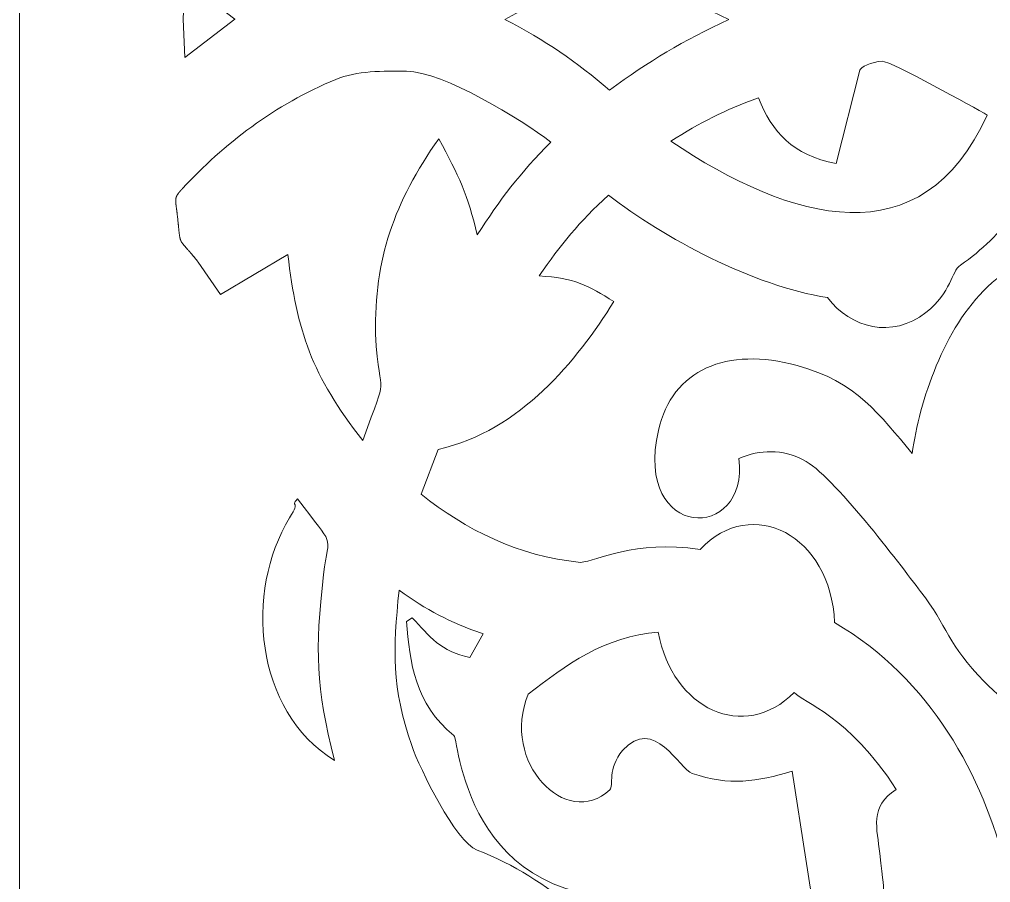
# Model space of a CAD drawing. Header units: millimetres. Extents: x -14.9 to 15.1, y 6.5 to 76.5.
# Drawn here: x -14.9 to -8.8, y 36.04 to 41.46 of the extents above; entities that cross this region are included whole.
import ezdxf

# ---------------------------------------------------------------- set-up
doc = ezdxf.new("R2010")
doc.units = ezdxf.units.MM
doc.header["$MEASUREMENT"] = 0
doc.layers.add('Layer 1', color=7, linetype='Continuous')

msp = doc.modelspace()

# ---------------------------------------------------------------- linework, layer by layer
at = {"layer": 'Layer 1', "color": 250, "lineweight": 9}
for points, knots in [([(-14.9024, 6.4618), (-14.9024, 6.4618), (15.0977, 6.4618), (15.0977, 6.4618), (15.0977, 6.4618), (15.0977, 6.4618), (15.0977, 76.4618), (15.0977, 76.4618), (15.0977, 76.4618), (15.0977, 76.4618), (-14.9024, 76.4618), (-14.9024, 76.4618), (-14.9024, 76.4618), (-14.9024, 76.4618), (-14.9024, 6.4618), (-14.9024, 6.4618)], [0, 0, 0, 0, 0.2, 0.2, 0.2, 0.2, 0.4, 0.4, 0.4, 0.4, 0.6, 0.6, 0.6, 0.6, 1, 1, 1, 1]), ([(-10.446, 41.4621), (-10.7358, 41.3272), (-10.9475, 41.1988), (-11.1971, 41.0182), (-11.1971, 41.0182), (-11.4019, 41.1943), (-11.601, 41.3334), (-11.8537, 41.4621), (-11.8537, 41.4621), (-11.601, 41.5907), (-11.4019, 41.7298), (-11.1971, 41.9059), (-11.1971, 41.9059), (-10.9469, 41.7248), (-10.7363, 41.5971), (-10.446, 41.4621), (-10.446, 41.4621), (-10.446, 41.4621), (-10.446, 41.4621), (-10.446, 41.4621)], [0, 0, 0, 0, 0.166667, 0.166667, 0.166667, 0.166667, 0.333333, 0.333333, 0.333333, 0.333333, 0.5, 0.5, 0.5, 0.5, 0.666667, 0.666667, 0.666667, 0.666667, 1, 1, 1, 1]), ([(-13.8742, 41.4632), (-13.8742, 41.4632), (-13.8627, 41.2231), (-13.8627, 41.2231), (-13.8627, 41.2231), (-13.8627, 41.2231), (-13.5486, 41.463), (-13.5486, 41.463), (-13.5486, 41.463), (-13.5486, 41.463), (-13.5483, 41.463), (-13.5483, 41.463), (-13.5483, 41.463), (-13.5483, 41.463), (-13.5486, 41.4632), (-13.5486, 41.4632), (-13.5486, 41.4632), (-13.5486, 41.4632), (-13.5483, 41.4632), (-13.5483, 41.4632), (-13.5483, 41.4632), (-13.5483, 41.4632), (-13.5486, 41.4632), (-13.5486, 41.4632), (-13.5486, 41.4632), (-13.5486, 41.4632), (-13.8627, 41.7032), (-13.8627, 41.7032), (-13.8627, 41.7032), (-13.8627, 41.7032), (-13.8742, 41.4632), (-13.8742, 41.4632)], [0, 0, 0, 0, 0.111111, 0.111111, 0.111111, 0.111111, 0.222222, 0.222222, 0.222222, 0.222222, 0.333333, 0.333333, 0.333333, 0.333333, 0.444444, 0.444444, 0.444444, 0.444444, 0.555556, 0.555556, 0.555556, 0.555556, 0.666667, 0.666667, 0.666667, 0.666667, 0.777778, 0.777778, 0.777778, 0.777778, 1, 1, 1, 1]), ([(-8.7052, 36.1256), (-8.4338, 36.4018), (-8.155, 36.6264), (-7.8107, 36.8406), (-7.8107, 36.8406), (-8.2634, 36.889), (-8.54, 37.0014), (-8.8432, 37.3047), (-8.8432, 37.3047), (-9.071, 37.5322), (-9.0736, 37.6528), (-9.242, 37.8694), (-9.242, 37.8694), (-9.3771, 38.0434), (-9.7902, 38.601), (-9.9795, 38.6965), (-9.9795, 38.6965), (-10.1118, 38.7627), (-10.2472, 38.7629), (-10.3832, 38.7047), (-10.3832, 38.7047), (-10.3183, 38.1758), (-11.0464, 38.1843), (-10.8889, 38.8812), (-10.8889, 38.8812), (-10.8026, 39.2628), (-10.4606, 39.4085), (-10.0171, 39.2883), (-10.0171, 39.2883), (-9.6462, 39.1874), (-9.4976, 38.9769), (-9.2956, 38.7363), (-9.2956, 38.7363), (-9.2477, 39.0689), (-9.096, 39.523), (-8.8223, 39.7816), (-8.8223, 39.7816), (-8.5021, 40.0842), (-8.0959, 40.0972), (-7.6472, 39.9956), (-7.6472, 39.9956), (-7.6472, 39.9956), (-7.2525, 39.8657), (-7.2525, 39.8657), (-7.2525, 39.8657), (-7.0976, 39.9718), (-6.9564, 40.0378), (-6.7619, 40.0833), (-6.7619, 40.0833), (-6.7209, 40.2864), (-6.6761, 40.4321), (-6.5846, 40.6232), (-6.5846, 40.6232), (-6.5846, 40.6232), (-7.1693, 41.1078), (-7.1693, 41.1078), (-7.1693, 41.1078), (-7.1693, 41.1078), (-7.1736, 40.4828), (-7.1736, 40.4828), (-7.1736, 40.4828), (-7.4346, 40.5386), (-7.5835, 40.6091), (-7.7126, 40.8401), (-7.7126, 40.8401), (-7.9307, 40.8924), (-8.0767, 41.056), (-8.1553, 41.2228), (-8.1553, 41.2228), (-8.1553, 41.2228), (-8.2009, 41.2247), (-8.2009, 41.2247), (-8.2009, 41.2247), (-8.2904, 40.8929), (-8.2637, 41.0666), (-8.1745, 40.726), (-8.1745, 40.726), (-8.1177, 40.5087), (-8.1091, 40.3392), (-8.0959, 40.1177), (-8.0959, 40.1177), (-8.3303, 40.1222), (-8.5024, 40.1007), (-8.651, 40.2475), (-8.651, 40.2475), (-8.748, 40.1226), (-8.8535, 40.0137), (-8.9927, 39.9183), (-8.9927, 39.9183), (-9.0512, 39.8785), (-9.046, 39.7488), (-9.2098, 39.6208), (-9.2098, 39.6208), (-9.4221, 39.4552), (-9.6803, 39.5221), (-9.8275, 39.7146), (-9.8275, 39.7146), (-10.2988, 39.7894), (-10.8519, 40.0887), (-11.2034, 40.3583), (-11.2034, 40.3583), (-11.3867, 40.1884), (-11.5032, 40.0486), (-11.6374, 39.8506), (-11.6374, 39.8506), (-11.4191, 39.8389), (-11.3282, 39.7908), (-11.1692, 39.6897), (-11.1692, 39.6897), (-11.4002, 39.3206), (-11.7536, 38.8784), (-12.2717, 38.7615), (-12.2717, 38.7615), (-12.2717, 38.7615), (-12.3793, 38.4806), (-12.3793, 38.4806), (-12.3793, 38.4806), (-12.0981, 38.2567), (-11.7734, 38.0924), (-11.3792, 38.0516), (-11.3792, 38.0516), (-11.2722, 38.0594), (-11.0456, 38.1959), (-10.6273, 38.1339), (-10.6273, 38.1339), (-10.3008, 38.4773), (-9.8071, 38.2237), (-9.7822, 37.674), (-9.7822, 37.674), (-9.1748, 37.3177), (-8.8507, 36.7103), (-8.7052, 36.1256)], [0, 0, 0, 0, 0.029412, 0.029412, 0.029412, 0.029412, 0.058824, 0.058824, 0.058824, 0.058824, 0.088235, 0.088235, 0.088235, 0.088235, 0.117647, 0.117647, 0.117647, 0.117647, 0.147059, 0.147059, 0.147059, 0.147059, 0.176471, 0.176471, 0.176471, 0.176471, 0.205882, 0.205882, 0.205882, 0.205882, 0.235294, 0.235294, 0.235294, 0.235294, 0.264706, 0.264706, 0.264706, 0.264706, 0.294118, 0.294118, 0.294118, 0.294118, 0.323529, 0.323529, 0.323529, 0.323529, 0.352941, 0.352941, 0.352941, 0.352941, 0.382353, 0.382353, 0.382353, 0.382353, 0.411765, 0.411765, 0.411765, 0.411765, 0.441176, 0.441176, 0.441176, 0.441176, 0.470588, 0.470588, 0.470588, 0.470588, 0.5, 0.5, 0.5, 0.5, 0.529412, 0.529412, 0.529412, 0.529412, 0.558824, 0.558824, 0.558824, 0.558824, 0.588235, 0.588235, 0.588235, 0.588235, 0.617647, 0.617647, 0.617647, 0.617647, 0.647059, 0.647059, 0.647059, 0.647059, 0.676471, 0.676471, 0.676471, 0.676471, 0.705882, 0.705882, 0.705882, 0.705882, 0.735294, 0.735294, 0.735294, 0.735294, 0.764706, 0.764706, 0.764706, 0.764706, 0.794118, 0.794118, 0.794118, 0.794118, 0.823529, 0.823529, 0.823529, 0.823529, 0.852941, 0.852941, 0.852941, 0.852941, 0.882353, 0.882353, 0.882353, 0.882353, 0.911765, 0.911765, 0.911765, 0.911765, 0.941176, 0.941176, 0.941176, 0.941176, 1, 1, 1, 1]), ([(-10.8118, 40.6972), (-10.0515, 40.187), (-9.2334, 39.9574), (-8.8234, 40.8613), (-8.8234, 40.8613), (-8.9069, 40.9089), (-9.4259, 41.1986), (-9.4844, 41.1988), (-9.4844, 41.1988), (-9.5475, 41.199), (-9.6227, 41.158), (-9.6247, 41.1432), (-9.6247, 41.1432), (-9.6247, 41.1432), (-9.7736, 40.557), (-9.7736, 40.557), (-9.7736, 40.557), (-10.0458, 40.6089), (-10.1749, 40.7533), (-10.2607, 40.9692), (-10.2607, 40.9692), (-10.4778, 40.8905), (-10.6224, 40.8167), (-10.8118, 40.6972)], [0, 0, 0, 0, 0.142857, 0.142857, 0.142857, 0.142857, 0.285714, 0.285714, 0.285714, 0.285714, 0.428571, 0.428571, 0.428571, 0.428571, 0.571429, 0.571429, 0.571429, 0.571429, 0.714286, 0.714286, 0.714286, 0.714286, 1, 1, 1, 1]), ([(-13.8868, 40.0687), (-13.8851, 40.0651), (-13.8828, 40.0616), (-13.8805, 40.058), (-13.8805, 40.058), (-13.8805, 40.058), (-13.8799, 40.0573), (-13.8799, 40.0573), (-13.8799, 40.0573), (-13.8799, 40.0573), (-13.8791, 40.0562), (-13.8791, 40.0562), (-13.8791, 40.0562), (-13.8791, 40.0562), (-13.8785, 40.0552), (-13.8785, 40.0552), (-13.8785, 40.0552), (-13.8785, 40.0552), (-13.8776, 40.054), (-13.8776, 40.054), (-13.8776, 40.054), (-13.8776, 40.054), (-13.8759, 40.0519), (-13.8759, 40.0519), (-13.8759, 40.0519), (-13.8759, 40.0519), (-13.8751, 40.0507), (-13.8751, 40.0507), (-13.8751, 40.0507), (-13.8751, 40.0507), (-13.8742, 40.0496), (-13.8742, 40.0496), (-13.8742, 40.0496), (-13.8742, 40.0496), (-13.8705, 40.0451), (-13.8705, 40.0451), (-13.8705, 40.0451), (-13.8705, 40.0451), (-13.8693, 40.0439), (-13.8693, 40.0439), (-13.8693, 40.0439), (-13.8693, 40.0439), (-13.8685, 40.0427), (-13.8685, 40.0427), (-13.8685, 40.0427), (-13.8685, 40.0427), (-13.8673, 40.0413), (-13.8673, 40.0413), (-13.8673, 40.0413), (-13.8673, 40.0413), (-13.8662, 40.0404), (-13.8662, 40.0404), (-13.8662, 40.0404), (-13.8662, 40.0404), (-13.865, 40.039), (-13.865, 40.039), (-13.865, 40.039), (-13.865, 40.039), (-13.8639, 40.0378), (-13.8639, 40.0378), (-13.8639, 40.0378), (-13.8639, 40.0378), (-13.8627, 40.0361), (-13.8627, 40.0361), (-13.8627, 40.0361), (-13.8627, 40.0361), (-13.8616, 40.0349), (-13.8616, 40.0349), (-13.8616, 40.0349), (-13.8616, 40.0349), (-13.8601, 40.0335), (-13.8601, 40.0335), (-13.8601, 40.0335), (-13.8601, 40.0335), (-13.859, 40.0324), (-13.859, 40.0324), (-13.859, 40.0324), (-13.859, 40.0324), (-13.8576, 40.0305), (-13.8576, 40.0305), (-13.8576, 40.0305), (-13.8576, 40.0305), (-13.8564, 40.0293), (-13.8564, 40.0293), (-13.8564, 40.0293), (-13.8564, 40.0293), (-13.8521, 40.0243), (-13.8521, 40.0243), (-13.8521, 40.0243), (-13.8521, 40.0243), (-13.851, 40.0232), (-13.851, 40.0232), (-13.851, 40.0232), (-13.851, 40.0232), (-13.849, 40.021), (-13.849, 40.021), (-13.849, 40.021), (-13.849, 40.021), (-13.8481, 40.0199), (-13.8481, 40.0199), (-13.8481, 40.0199), (-13.8481, 40.0199), (-13.8458, 40.0175), (-13.8458, 40.0175), (-13.8458, 40.0175), (-13.8458, 40.0175), (-13.8449, 40.0163), (-13.8449, 40.0163), (-13.8449, 40.0163), (-13.8449, 40.0163), (-13.8426, 40.0137), (-13.8426, 40.0137), (-13.8426, 40.0137), (-13.8426, 40.0137), (-13.8418, 40.0128), (-13.8418, 40.0128), (-13.8418, 40.0128), (-13.8418, 40.0128), (-13.8392, 40.01), (-13.8392, 40.01), (-13.8392, 40.01), (-13.8392, 40.01), (-13.8383, 40.009), (-13.8383, 40.009), (-13.8383, 40.009), (-13.8383, 40.009), (-13.8358, 40.006), (-13.8358, 40.006), (-13.8358, 40.006), (-13.8358, 40.006), (-13.8349, 40.0048), (-13.8349, 40.0048), (-13.8349, 40.0048), (-13.8349, 40.0048), (-13.832, 40.0017), (-13.832, 40.0017), (-13.832, 40.0017), (-13.832, 40.0017), (-13.8312, 40.0005), (-13.8312, 40.0005), (-13.8312, 40.0005), (-13.8312, 40.0005), (-13.828, 39.9972), (-13.828, 39.9972), (-13.828, 39.9972), (-13.828, 39.9972), (-13.8272, 39.9963), (-13.8272, 39.9963), (-13.8272, 39.9963), (-13.8272, 39.9963), (-13.824, 39.9925), (-13.824, 39.9925), (-13.824, 39.9925), (-13.824, 39.9925), (-13.8234, 39.9916), (-13.8234, 39.9916), (-13.8234, 39.9916), (-13.8234, 39.9916), (-13.82, 39.9873), (-13.82, 39.9873), (-13.82, 39.9873), (-13.82, 39.9873), (-13.8191, 39.9866), (-13.8191, 39.9866), (-13.8191, 39.9866), (-13.8191, 39.9866), (-13.8154, 39.9822), (-13.8154, 39.9822), (-13.8154, 39.9822), (-13.8154, 39.9822), (-13.8148, 39.9814), (-13.8148, 39.9814), (-13.8148, 39.9814), (-13.8148, 39.9814), (-13.8111, 39.9767), (-13.8111, 39.9767), (-13.8111, 39.9767), (-13.8111, 39.9767), (-13.8105, 39.976), (-13.8105, 39.976), (-13.8105, 39.976), (-13.8105, 39.976), (-13.8062, 39.9711), (-13.8062, 39.9711), (-13.8062, 39.9711), (-13.8062, 39.9711), (-13.8056, 39.9704), (-13.8056, 39.9704), (-13.8056, 39.9704), (-13.8056, 39.9704), (-13.8013, 39.9649), (-13.8013, 39.9649), (-13.8013, 39.9649), (-13.8013, 39.9649), (-13.8011, 39.9645), (-13.8011, 39.9645), (-13.8011, 39.9645), (-13.8011, 39.9645), (-13.7962, 39.9586), (-13.7962, 39.9586), (-13.7962, 39.9586), (-13.7962, 39.9586), (-13.7959, 39.9581), (-13.7959, 39.9581), (-13.7959, 39.9581), (-13.7959, 39.9581), (-13.791, 39.952), (-13.791, 39.952), (-13.791, 39.952), (-13.791, 39.952), (-13.7907, 39.9517), (-13.7907, 39.9517), (-13.7907, 39.9517), (-13.7907, 39.9517), (-13.7856, 39.9449), (-13.7856, 39.9449), (-13.7856, 39.9449), (-13.7856, 39.9449), (-13.7856, 39.9449), (-13.7856, 39.9449), (-13.7856, 39.9449), (-13.7856, 39.9449), (-13.7798, 39.9378), (-13.7798, 39.9378), (-13.7798, 39.9378), (-13.7798, 39.9378), (-13.6395, 39.734), (-13.6395, 39.734), (-13.6395, 39.734), (-13.6395, 39.734), (-13.2167, 39.9862), (-13.2167, 39.9862), (-13.2167, 39.9862), (-13.159, 39.5051), (-13.0686, 39.2277), (-12.7456, 38.8174), (-12.7456, 38.8174), (-12.5758, 39.2944), (-12.6398, 39.025), (-12.6662, 39.4877), (-12.6662, 39.4877), (-12.6728, 39.9534), (-12.5508, 40.3138), (-12.2691, 40.7119), (-12.2691, 40.7119), (-12.1415, 40.4795), (-12.0861, 40.3609), (-12.027, 40.108), (-12.027, 40.108), (-11.8873, 40.3284), (-11.7556, 40.4983), (-11.5651, 40.6913), (-11.5651, 40.6913), (-11.7496, 40.8318), (-12.2393, 41.1347), (-12.4722, 41.137), (-12.4722, 41.137), (-12.6168, 41.1384), (-12.7838, 41.1392), (-12.9146, 41.0854), (-12.9146, 41.0854), (-13.2967, 40.9277), (-13.6209, 40.6791), (-13.8774, 40.4005), (-13.8774, 40.4005), (-13.8774, 40.4005), (-13.8779, 40.4), (-13.8779, 40.4), (-13.8779, 40.4), (-13.8779, 40.4), (-13.8785, 40.3993), (-13.8785, 40.3993), (-13.8785, 40.3993), (-13.8785, 40.3993), (-13.8791, 40.3989), (-13.8791, 40.3989), (-13.8791, 40.3989), (-13.8791, 40.3989), (-13.8797, 40.3981), (-13.8797, 40.3981), (-13.8797, 40.3981), (-13.8797, 40.3981), (-13.8802, 40.3977), (-13.8802, 40.3977), (-13.8802, 40.3977), (-13.8802, 40.3977), (-13.8802, 40.3974), (-13.8802, 40.3974), (-13.8802, 40.3974), (-13.8802, 40.3974), (-13.8805, 40.397), (-13.8805, 40.397), (-13.8805, 40.397), (-13.8805, 40.397), (-13.8811, 40.3965), (-13.8811, 40.3965), (-13.8811, 40.3965), (-13.8811, 40.3965), (-13.8817, 40.3958), (-13.8817, 40.3958), (-13.8817, 40.3958), (-13.8817, 40.3958), (-13.8822, 40.3953), (-13.8822, 40.3953), (-13.8822, 40.3953), (-13.8822, 40.3953), (-13.8828, 40.3946), (-13.8828, 40.3946), (-13.8828, 40.3946), (-13.8828, 40.3946), (-13.8828, 40.3946), (-13.8828, 40.3946), (-13.8828, 40.3946), (-13.8828, 40.3946), (-13.8834, 40.3941), (-13.8834, 40.3941), (-13.8834, 40.3941), (-13.8834, 40.3941), (-13.8837, 40.3934), (-13.8837, 40.3934), (-13.8837, 40.3934), (-13.8837, 40.3934), (-13.8842, 40.393), (-13.8842, 40.393), (-13.8842, 40.393), (-13.8842, 40.393), (-13.8848, 40.3925), (-13.8848, 40.3925), (-13.8848, 40.3925), (-13.8848, 40.3925), (-13.8854, 40.3918), (-13.8854, 40.3918), (-13.8854, 40.3918), (-13.8854, 40.3918), (-13.8854, 40.3915), (-13.8854, 40.3915), (-13.8854, 40.3915), (-13.8854, 40.3915), (-13.8857, 40.3913), (-13.8857, 40.3913), (-13.8857, 40.3913), (-13.8857, 40.3913), (-13.8863, 40.3908), (-13.8863, 40.3908), (-13.8863, 40.3908), (-13.8863, 40.3908), (-13.8868, 40.3901), (-13.8868, 40.3901), (-13.8868, 40.3901), (-13.8868, 40.3901), (-13.8874, 40.3897), (-13.8874, 40.3897), (-13.8874, 40.3897), (-13.8874, 40.3897), (-13.8877, 40.3892), (-13.8877, 40.3892), (-13.8877, 40.3892), (-13.8877, 40.3892), (-13.888, 40.389), (-13.888, 40.389), (-13.888, 40.389), (-13.888, 40.389), (-13.8883, 40.3887), (-13.8883, 40.3887), (-13.8883, 40.3887), (-13.8883, 40.3887), (-13.8888, 40.388), (-13.8888, 40.388), (-13.8888, 40.388), (-13.8888, 40.388), (-13.8891, 40.3875), (-13.8891, 40.3875), (-13.8891, 40.3875), (-13.8891, 40.3875), (-13.8897, 40.3871), (-13.8897, 40.3871), (-13.8897, 40.3871), (-13.8897, 40.3871), (-13.89, 40.3866), (-13.89, 40.3866), (-13.89, 40.3866), (-13.89, 40.3866), (-13.8903, 40.3861), (-13.8903, 40.3861), (-13.8903, 40.3861), (-13.8903, 40.3861), (-13.8906, 40.3859), (-13.8906, 40.3859), (-13.8906, 40.3859), (-13.8906, 40.3859), (-13.8911, 40.3854), (-13.8911, 40.3854), (-13.8911, 40.3854), (-13.8911, 40.3854), (-13.8914, 40.3849), (-13.8914, 40.3849), (-13.8914, 40.3849), (-13.8914, 40.3849), (-13.892, 40.3845), (-13.892, 40.3845), (-13.892, 40.3845), (-13.892, 40.3845), (-13.8923, 40.384), (-13.8923, 40.384), (-13.8923, 40.384), (-13.8923, 40.384), (-13.8926, 40.3835), (-13.8926, 40.3835), (-13.8926, 40.3835), (-13.8926, 40.3835), (-13.8929, 40.3835), (-13.8929, 40.3835), (-13.8929, 40.3835), (-13.8929, 40.3835), (-13.8931, 40.3831), (-13.8931, 40.3831), (-13.8931, 40.3831), (-13.8931, 40.3831), (-13.8937, 40.3826), (-13.8937, 40.3826), (-13.8937, 40.3826), (-13.8937, 40.3826), (-13.894, 40.3819), (-13.894, 40.3819), (-13.894, 40.3819), (-13.894, 40.3819), (-13.8946, 40.3814), (-13.8946, 40.3814), (-13.8946, 40.3814), (-13.8946, 40.3814), (-13.8949, 40.3812), (-13.8949, 40.3812), (-13.8949, 40.3812), (-13.8949, 40.3812), (-13.8949, 40.3809), (-13.8949, 40.3809), (-13.8949, 40.3809), (-13.8949, 40.3809), (-13.8954, 40.3805), (-13.8954, 40.3805), (-13.8954, 40.3805), (-13.8954, 40.3805), (-13.8957, 40.38), (-13.8957, 40.38), (-13.8957, 40.38), (-13.8957, 40.38), (-13.896, 40.3795), (-13.896, 40.3795), (-13.896, 40.3795), (-13.896, 40.3795), (-13.8966, 40.3791), (-13.8966, 40.3791), (-13.8966, 40.3791), (-13.8966, 40.3791), (-13.8969, 40.3786), (-13.8969, 40.3786), (-13.8969, 40.3786), (-13.8969, 40.3786), (-13.8969, 40.3786), (-13.8969, 40.3786), (-13.8969, 40.3786), (-13.8969, 40.3786), (-13.8974, 40.3781), (-13.8974, 40.3781), (-13.8974, 40.3781), (-13.8974, 40.3781), (-13.8977, 40.3776), (-13.8977, 40.3776), (-13.8977, 40.3776), (-13.8977, 40.3776), (-13.898, 40.3772), (-13.898, 40.3772), (-13.898, 40.3772), (-13.898, 40.3772), (-13.8986, 40.3767), (-13.8986, 40.3767), (-13.8986, 40.3767), (-13.8986, 40.3767), (-13.8989, 40.3765), (-13.8989, 40.3765), (-13.8989, 40.3765), (-13.8989, 40.3765), (-13.8989, 40.3762), (-13.8989, 40.3762), (-13.8989, 40.3762), (-13.8989, 40.3762), (-13.8992, 40.376), (-13.8992, 40.376), (-13.8992, 40.376), (-13.8992, 40.376), (-13.8995, 40.3755), (-13.8995, 40.3755), (-13.8995, 40.3755), (-13.8995, 40.3755), (-13.9, 40.375), (-13.9, 40.375), (-13.9, 40.375), (-13.9, 40.375), (-13.9003, 40.3746), (-13.9003, 40.3746), (-13.9003, 40.3746), (-13.9003, 40.3746), (-13.9006, 40.3741), (-13.9006, 40.3741), (-13.9006, 40.3741), (-13.9006, 40.3741), (-13.9009, 40.3741), (-13.9009, 40.3741), (-13.9009, 40.3741), (-13.9009, 40.3741), (-13.9009, 40.3736), (-13.9009, 40.3736), (-13.9009, 40.3736), (-13.9009, 40.3736), (-13.9015, 40.3732), (-13.9015, 40.3732), (-13.9015, 40.3732), (-13.9015, 40.3732), (-13.9017, 40.3727), (-13.9017, 40.3727), (-13.9017, 40.3727), (-13.9017, 40.3727), (-13.902, 40.3725), (-13.902, 40.3725), (-13.902, 40.3725), (-13.902, 40.3725), (-13.9023, 40.372), (-13.9023, 40.372), (-13.9023, 40.372), (-13.9023, 40.372), (-13.9026, 40.3717), (-13.9026, 40.3717), (-13.9026, 40.3717), (-13.9026, 40.3717), (-13.9026, 40.3715), (-13.9026, 40.3715), (-13.9026, 40.3715), (-13.9026, 40.3715), (-13.9032, 40.371), (-13.9032, 40.371), (-13.9032, 40.371), (-13.9032, 40.371), (-13.9035, 40.3706), (-13.9035, 40.3706), (-13.9035, 40.3706), (-13.9035, 40.3706), (-13.9038, 40.3701), (-13.9038, 40.3701), (-13.9038, 40.3701), (-13.9038, 40.3701), (-13.9038, 40.3701), (-13.9038, 40.3701), (-13.9038, 40.3701), (-13.9038, 40.3701), (-13.904, 40.3699), (-13.904, 40.3699), (-13.904, 40.3699), (-13.904, 40.3699), (-13.9043, 40.3696), (-13.9043, 40.3696), (-13.9043, 40.3696), (-13.9043, 40.3696), (-13.9043, 40.3694), (-13.9043, 40.3694), (-13.9043, 40.3694), (-13.9043, 40.3694), (-13.9046, 40.3689), (-13.9046, 40.3689), (-13.9046, 40.3689), (-13.9046, 40.3689), (-13.9049, 40.3685), (-13.9049, 40.3685), (-13.9049, 40.3685), (-13.9049, 40.3685), (-13.9049, 40.3689), (-13.9049, 40.3689), (-13.9049, 40.3689), (-13.9049, 40.3689), (-13.9049, 40.3696), (-13.9049, 40.3696), (-13.9049, 40.3696), (-13.9049, 40.3696), (-13.9049, 40.3701), (-13.9049, 40.3701), (-13.9049, 40.3701), (-13.9049, 40.3701), (-13.9049, 40.3701), (-13.9049, 40.3701)], [0, 0, 0, 0, 0.006757, 0.006757, 0.006757, 0.006757, 0.013514, 0.013514, 0.013514, 0.013514, 0.02027, 0.02027, 0.02027, 0.02027, 0.027027, 0.027027, 0.027027, 0.027027, 0.033784, 0.033784, 0.033784, 0.033784, 0.040541, 0.040541, 0.040541, 0.040541, 0.047297, 0.047297, 0.047297, 0.047297, 0.054054, 0.054054, 0.054054, 0.054054, 0.060811, 0.060811, 0.060811, 0.060811, 0.067568, 0.067568, 0.067568, 0.067568, 0.074324, 0.074324, 0.074324, 0.074324, 0.081081, 0.081081, 0.081081, 0.081081, 0.087838, 0.087838, 0.087838, 0.087838, 0.094595, 0.094595, 0.094595, 0.094595, 0.101351, 0.101351, 0.101351, 0.101351, 0.108108, 0.108108, 0.108108, 0.108108, 0.114865, 0.114865, 0.114865, 0.114865, 0.121622, 0.121622, 0.121622, 0.121622, 0.128378, 0.128378, 0.128378, 0.128378, 0.135135, 0.135135, 0.135135, 0.135135, 0.141892, 0.141892, 0.141892, 0.141892, 0.148649, 0.148649, 0.148649, 0.148649, 0.155405, 0.155405, 0.155405, 0.155405, 0.162162, 0.162162, 0.162162, 0.162162, 0.168919, 0.168919, 0.168919, 0.168919, 0.175676, 0.175676, 0.175676, 0.175676, 0.182432, 0.182432, 0.182432, 0.182432, 0.189189, 0.189189, 0.189189, 0.189189, 0.195946, 0.195946, 0.195946, 0.195946, 0.202703, 0.202703, 0.202703, 0.202703, 0.209459, 0.209459, 0.209459, 0.209459, 0.216216, 0.216216, 0.216216, 0.216216, 0.222973, 0.222973, 0.222973, 0.222973, 0.22973, 0.22973, 0.22973, 0.22973, 0.236486, 0.236486, 0.236486, 0.236486, 0.243243, 0.243243, 0.243243, 0.243243, 0.25, 0.25, 0.25, 0.25, 0.256757, 0.256757, 0.256757, 0.256757, 0.263514, 0.263514, 0.263514, 0.263514, 0.27027, 0.27027, 0.27027, 0.27027, 0.277027, 0.277027, 0.277027, 0.277027, 0.283784, 0.283784, 0.283784, 0.283784, 0.290541, 0.290541, 0.290541, 0.290541, 0.297297, 0.297297, 0.297297, 0.297297, 0.304054, 0.304054, 0.304054, 0.304054, 0.310811, 0.310811, 0.310811, 0.310811, 0.317568, 0.317568, 0.317568, 0.317568, 0.324324, 0.324324, 0.324324, 0.324324, 0.331081, 0.331081, 0.331081, 0.331081, 0.337838, 0.337838, 0.337838, 0.337838, 0.344595, 0.344595, 0.344595, 0.344595, 0.351351, 0.351351, 0.351351, 0.351351, 0.358108, 0.358108, 0.358108, 0.358108, 0.364865, 0.364865, 0.364865, 0.364865, 0.371622, 0.371622, 0.371622, 0.371622, 0.378378, 0.378378, 0.378378, 0.378378, 0.385135, 0.385135, 0.385135, 0.385135, 0.391892, 0.391892, 0.391892, 0.391892, 0.398649, 0.398649, 0.398649, 0.398649, 0.405405, 0.405405, 0.405405, 0.405405, 0.412162, 0.412162, 0.412162, 0.412162, 0.418919, 0.418919, 0.418919, 0.418919, 0.425676, 0.425676, 0.425676, 0.425676, 0.432432, 0.432432, 0.432432, 0.432432, 0.439189, 0.439189, 0.439189, 0.439189, 0.445946, 0.445946, 0.445946, 0.445946, 0.452703, 0.452703, 0.452703, 0.452703, 0.459459, 0.459459, 0.459459, 0.459459, 0.466216, 0.466216, 0.466216, 0.466216, 0.472973, 0.472973, 0.472973, 0.472973, 0.47973, 0.47973, 0.47973, 0.47973, 0.486486, 0.486486, 0.486486, 0.486486, 0.493243, 0.493243, 0.493243, 0.493243, 0.5, 0.5, 0.5, 0.5, 0.506757, 0.506757, 0.506757, 0.506757, 0.513514, 0.513514, 0.513514, 0.513514, 0.52027, 0.52027, 0.52027, 0.52027, 0.527027, 0.527027, 0.527027, 0.527027, 0.533784, 0.533784, 0.533784, 0.533784, 0.540541, 0.540541, 0.540541, 0.540541, 0.547297, 0.547297, 0.547297, 0.547297, 0.554054, 0.554054, 0.554054, 0.554054, 0.560811, 0.560811, 0.560811, 0.560811, 0.567568, 0.567568, 0.567568, 0.567568, 0.574324, 0.574324, 0.574324, 0.574324, 0.581081, 0.581081, 0.581081, 0.581081, 0.587838, 0.587838, 0.587838, 0.587838, 0.594595, 0.594595, 0.594595, 0.594595, 0.601351, 0.601351, 0.601351, 0.601351, 0.608108, 0.608108, 0.608108, 0.608108, 0.614865, 0.614865, 0.614865, 0.614865, 0.621622, 0.621622, 0.621622, 0.621622, 0.628378, 0.628378, 0.628378, 0.628378, 0.635135, 0.635135, 0.635135, 0.635135, 0.641892, 0.641892, 0.641892, 0.641892, 0.648649, 0.648649, 0.648649, 0.648649, 0.655405, 0.655405, 0.655405, 0.655405, 0.662162, 0.662162, 0.662162, 0.662162, 0.668919, 0.668919, 0.668919, 0.668919, 0.675676, 0.675676, 0.675676, 0.675676, 0.682432, 0.682432, 0.682432, 0.682432, 0.689189, 0.689189, 0.689189, 0.689189, 0.695946, 0.695946, 0.695946, 0.695946, 0.702703, 0.702703, 0.702703, 0.702703, 0.709459, 0.709459, 0.709459, 0.709459, 0.716216, 0.716216, 0.716216, 0.716216, 0.722973, 0.722973, 0.722973, 0.722973, 0.72973, 0.72973, 0.72973, 0.72973, 0.736486, 0.736486, 0.736486, 0.736486, 0.743243, 0.743243, 0.743243, 0.743243, 0.75, 0.75, 0.75, 0.75, 0.756757, 0.756757, 0.756757, 0.756757, 0.763514, 0.763514, 0.763514, 0.763514, 0.77027, 0.77027, 0.77027, 0.77027, 0.777027, 0.777027, 0.777027, 0.777027, 0.783784, 0.783784, 0.783784, 0.783784, 0.790541, 0.790541, 0.790541, 0.790541, 0.797297, 0.797297, 0.797297, 0.797297, 0.804054, 0.804054, 0.804054, 0.804054, 0.810811, 0.810811, 0.810811, 0.810811, 0.817568, 0.817568, 0.817568, 0.817568, 0.824324, 0.824324, 0.824324, 0.824324, 0.831081, 0.831081, 0.831081, 0.831081, 0.837838, 0.837838, 0.837838, 0.837838, 0.844595, 0.844595, 0.844595, 0.844595, 0.851351, 0.851351, 0.851351, 0.851351, 0.858108, 0.858108, 0.858108, 0.858108, 0.864865, 0.864865, 0.864865, 0.864865, 0.871622, 0.871622, 0.871622, 0.871622, 0.878378, 0.878378, 0.878378, 0.878378, 0.885135, 0.885135, 0.885135, 0.885135, 0.891892, 0.891892, 0.891892, 0.891892, 0.898649, 0.898649, 0.898649, 0.898649, 0.905405, 0.905405, 0.905405, 0.905405, 0.912162, 0.912162, 0.912162, 0.912162, 0.918919, 0.918919, 0.918919, 0.918919, 0.925676, 0.925676, 0.925676, 0.925676, 0.932432, 0.932432, 0.932432, 0.932432, 0.939189, 0.939189, 0.939189, 0.939189, 0.945946, 0.945946, 0.945946, 0.945946, 0.952703, 0.952703, 0.952703, 0.952703, 0.959459, 0.959459, 0.959459, 0.959459, 0.966216, 0.966216, 0.966216, 0.966216, 0.972973, 0.972973, 0.972973, 0.972973, 0.97973, 0.97973, 0.97973, 0.97973, 0.986486, 0.986486, 0.986486, 0.986486, 1, 1, 1, 1]), ([(-13.9049, 40.3685), (-13.9049, 40.3685), (-13.9058, 40.3675), (-13.9058, 40.3675), (-13.9058, 40.3675), (-13.9058, 40.3675), (-13.9063, 40.3668), (-13.9063, 40.3668), (-13.9063, 40.3668), (-13.9063, 40.3668), (-13.9072, 40.3654), (-13.9072, 40.3654), (-13.9072, 40.3654), (-13.9072, 40.3654), (-13.9075, 40.3652), (-13.9075, 40.3652), (-13.9075, 40.3652), (-13.9075, 40.3652), (-13.9086, 40.3635), (-13.9086, 40.3635), (-13.9086, 40.3635), (-13.9086, 40.3635), (-13.9086, 40.3633), (-13.9086, 40.3633), (-13.9086, 40.3633), (-13.9086, 40.3633), (-13.9095, 40.3619), (-13.9095, 40.3619), (-13.9095, 40.3619), (-13.9095, 40.3619), (-13.9101, 40.3611), (-13.9101, 40.3611), (-13.9101, 40.3611), (-13.9101, 40.3611), (-13.9106, 40.3602), (-13.9106, 40.3602), (-13.9106, 40.3602), (-13.9106, 40.3602), (-13.9112, 40.3593), (-13.9112, 40.3593), (-13.9112, 40.3593), (-13.9112, 40.3593), (-13.9115, 40.3586), (-13.9115, 40.3586), (-13.9115, 40.3586), (-13.9115, 40.3586), (-13.9124, 40.3571), (-13.9124, 40.3571), (-13.9124, 40.3571), (-13.9124, 40.3571), (-13.9124, 40.3569), (-13.9124, 40.3569), (-13.9124, 40.3569), (-13.9124, 40.3569), (-13.9132, 40.3555), (-13.9132, 40.3555), (-13.9132, 40.3555), (-13.9132, 40.3555), (-13.9132, 40.3553), (-13.9132, 40.3553), (-13.9132, 40.3553), (-13.9132, 40.3553), (-13.9144, 40.3534), (-13.9144, 40.3534), (-13.9144, 40.3534), (-13.9144, 40.3534), (-13.9149, 40.3522), (-13.9149, 40.3522), (-13.9149, 40.3522), (-13.9149, 40.3522), (-13.9152, 40.3512), (-13.9152, 40.3512), (-13.9152, 40.3512), (-13.9152, 40.3512), (-13.9155, 40.3508), (-13.9155, 40.3508), (-13.9155, 40.3508), (-13.9155, 40.3508), (-13.9161, 40.3494), (-13.9161, 40.3494), (-13.9161, 40.3494), (-13.9161, 40.3494), (-13.9161, 40.3491), (-13.9161, 40.3491), (-13.9161, 40.3491), (-13.9161, 40.3491), (-13.9167, 40.3475), (-13.9167, 40.3475), (-13.9167, 40.3475), (-13.9167, 40.3475), (-13.917, 40.3475), (-13.917, 40.3475), (-13.917, 40.3475), (-13.917, 40.3475), (-13.9172, 40.3458), (-13.9172, 40.3458), (-13.9172, 40.3458), (-13.9172, 40.3458), (-13.9175, 40.3454), (-13.9175, 40.3454), (-13.9175, 40.3454), (-13.9175, 40.3454), (-13.9178, 40.3442), (-13.9178, 40.3442), (-13.9178, 40.3442), (-13.9178, 40.3442), (-13.9181, 40.3435), (-13.9181, 40.3435), (-13.9181, 40.3435), (-13.9181, 40.3435), (-13.9184, 40.3428), (-13.9184, 40.3428), (-13.9184, 40.3428), (-13.9184, 40.3428), (-13.9187, 40.3413), (-13.9187, 40.3413), (-13.9187, 40.3413), (-13.9187, 40.3413), (-13.9187, 40.3411), (-13.9187, 40.3411), (-13.9187, 40.3411), (-13.9187, 40.3411), (-13.919, 40.3395), (-13.919, 40.3395), (-13.919, 40.3395), (-13.919, 40.3395), (-13.919, 40.3392), (-13.919, 40.3392), (-13.919, 40.3392), (-13.919, 40.3392), (-13.9195, 40.3376), (-13.9195, 40.3376), (-13.9195, 40.3376), (-13.9195, 40.3376), (-13.9195, 40.3371), (-13.9195, 40.3371), (-13.9195, 40.3371), (-13.9195, 40.3371), (-13.9198, 40.3359), (-13.9198, 40.3359), (-13.9198, 40.3359), (-13.9198, 40.3359), (-13.9198, 40.335), (-13.9198, 40.335), (-13.9198, 40.335), (-13.9198, 40.335), (-13.9198, 40.3343), (-13.9198, 40.3343), (-13.9198, 40.3343), (-13.9198, 40.3343), (-13.9201, 40.3329), (-13.9201, 40.3329), (-13.9201, 40.3329), (-13.9201, 40.3329), (-13.9201, 40.3324), (-13.9201, 40.3324), (-13.9201, 40.3324), (-13.9201, 40.3324), (-13.9204, 40.3305), (-13.9204, 40.3305), (-13.9204, 40.3305), (-13.9204, 40.3305), (-13.9204, 40.3289), (-13.9204, 40.3289), (-13.9204, 40.3289), (-13.9204, 40.3289), (-13.9204, 40.3284), (-13.9204, 40.3284), (-13.9204, 40.3284), (-13.9204, 40.3284), (-13.9204, 40.327), (-13.9204, 40.327), (-13.9204, 40.327), (-13.9204, 40.327), (-13.9207, 40.326), (-13.9207, 40.326), (-13.9207, 40.326), (-13.9207, 40.326), (-13.9207, 40.3248), (-13.9207, 40.3248), (-13.9207, 40.3248), (-13.9207, 40.3248), (-13.9207, 40.3234), (-13.9207, 40.3234), (-13.9207, 40.3234), (-13.9207, 40.3234), (-13.9207, 40.323), (-13.9207, 40.323), (-13.9207, 40.323), (-13.9207, 40.323), (-13.9207, 40.3211), (-13.9207, 40.3211), (-13.9207, 40.3211), (-13.9207, 40.3211), (-13.9207, 40.3208), (-13.9207, 40.3208), (-13.9207, 40.3208), (-13.9207, 40.3208), (-13.9207, 40.3187), (-13.9207, 40.3187), (-13.9207, 40.3187), (-13.9207, 40.3187), (-13.9204, 40.3185), (-13.9204, 40.3185), (-13.9204, 40.3185), (-13.9204, 40.3185), (-13.9204, 40.3166), (-13.9204, 40.3166), (-13.9204, 40.3166), (-13.9204, 40.3166), (-13.9204, 40.3157), (-13.9204, 40.3157), (-13.9204, 40.3157), (-13.9204, 40.3157), (-13.9204, 40.3145), (-13.9204, 40.3145), (-13.9204, 40.3145), (-13.9204, 40.3145), (-13.9204, 40.3128), (-13.9204, 40.3128), (-13.9204, 40.3128), (-13.9204, 40.3128), (-13.9201, 40.3121), (-13.9201, 40.3121), (-13.9201, 40.3121), (-13.9201, 40.3121), (-13.9201, 40.31), (-13.9201, 40.31), (-13.9201, 40.31), (-13.9201, 40.31), (-13.9201, 40.31), (-13.9201, 40.31), (-13.9201, 40.31), (-13.9201, 40.31), (-13.9198, 40.3074), (-13.9198, 40.3074), (-13.9198, 40.3074), (-13.9198, 40.3074), (-13.9198, 40.3072), (-13.9198, 40.3072), (-13.9198, 40.3072), (-13.9198, 40.3072), (-13.9195, 40.305), (-13.9195, 40.305), (-13.9195, 40.305), (-13.9195, 40.305), (-13.9195, 40.3039), (-13.9195, 40.3039), (-13.9195, 40.3039), (-13.9195, 40.3039), (-13.9195, 40.3025), (-13.9195, 40.3025), (-13.9195, 40.3025), (-13.9195, 40.3025), (-13.9192, 40.3008), (-13.9192, 40.3008), (-13.9192, 40.3008), (-13.9192, 40.3008), (-13.9192, 40.2999), (-13.9192, 40.2999), (-13.9192, 40.2999), (-13.9192, 40.2999), (-13.919, 40.2975), (-13.919, 40.2975), (-13.919, 40.2975), (-13.919, 40.2975), (-13.9187, 40.2973), (-13.9187, 40.2973), (-13.9187, 40.2973), (-13.9187, 40.2973), (-13.9184, 40.2944), (-13.9184, 40.2944), (-13.9184, 40.2944), (-13.9184, 40.2944), (-13.9184, 40.294), (-13.9184, 40.294), (-13.9184, 40.294), (-13.9184, 40.294), (-13.9181, 40.2916), (-13.9181, 40.2916), (-13.9181, 40.2916), (-13.9181, 40.2916), (-13.9181, 40.2904), (-13.9181, 40.2904), (-13.9181, 40.2904), (-13.9181, 40.2904), (-13.9178, 40.2886), (-13.9178, 40.2886), (-13.9178, 40.2886), (-13.9178, 40.2886), (-13.9175, 40.2867), (-13.9175, 40.2867), (-13.9175, 40.2867), (-13.9175, 40.2867), (-13.9175, 40.2855), (-13.9175, 40.2855), (-13.9175, 40.2855), (-13.9175, 40.2855), (-13.917, 40.2829), (-13.917, 40.2829), (-13.917, 40.2829), (-13.917, 40.2829), (-13.917, 40.2824), (-13.917, 40.2824), (-13.917, 40.2824), (-13.917, 40.2824), (-13.9167, 40.2791), (-13.9167, 40.2791), (-13.9167, 40.2791), (-13.9167, 40.2791), (-13.9167, 40.2789), (-13.9167, 40.2789), (-13.9167, 40.2789), (-13.9167, 40.2789), (-13.9161, 40.2758), (-13.9161, 40.2758), (-13.9161, 40.2758), (-13.9161, 40.2758), (-13.9161, 40.2746), (-13.9161, 40.2746), (-13.9161, 40.2746), (-13.9161, 40.2746), (-13.9158, 40.2723), (-13.9158, 40.2723), (-13.9158, 40.2723), (-13.9158, 40.2723), (-13.9155, 40.2702), (-13.9155, 40.2702), (-13.9155, 40.2702), (-13.9155, 40.2702), (-13.9152, 40.2688), (-13.9152, 40.2688), (-13.9152, 40.2688), (-13.9152, 40.2688), (-13.9149, 40.2657), (-13.9149, 40.2657), (-13.9149, 40.2657), (-13.9149, 40.2657), (-13.9147, 40.2652), (-13.9147, 40.2652), (-13.9147, 40.2652), (-13.9147, 40.2652), (-13.9144, 40.2614), (-13.9144, 40.2614), (-13.9144, 40.2614), (-13.9144, 40.2614), (-13.9141, 40.261), (-13.9141, 40.261), (-13.9141, 40.261), (-13.9141, 40.261), (-13.9138, 40.2574), (-13.9138, 40.2574), (-13.9138, 40.2574), (-13.9138, 40.2574), (-13.9135, 40.2563), (-13.9135, 40.2563), (-13.9135, 40.2563), (-13.9135, 40.2563), (-13.9132, 40.2537), (-13.9132, 40.2537), (-13.9132, 40.2537), (-13.9132, 40.2537), (-13.9129, 40.2513), (-13.9129, 40.2513), (-13.9129, 40.2513), (-13.9129, 40.2513), (-13.9126, 40.2494), (-13.9126, 40.2494), (-13.9126, 40.2494), (-13.9126, 40.2494), (-13.9124, 40.2459), (-13.9124, 40.2459), (-13.9124, 40.2459), (-13.9124, 40.2459), (-13.9121, 40.2452), (-13.9121, 40.2452), (-13.9121, 40.2452), (-13.9121, 40.2452), (-13.9115, 40.2409), (-13.9115, 40.2409), (-13.9115, 40.2409), (-13.9115, 40.2409), (-13.9115, 40.2405), (-13.9115, 40.2405), (-13.9115, 40.2405), (-13.9115, 40.2405), (-13.9112, 40.2362), (-13.9112, 40.2362), (-13.9112, 40.2362), (-13.9112, 40.2362), (-13.9109, 40.235), (-13.9109, 40.235), (-13.9109, 40.235), (-13.9109, 40.235), (-13.9106, 40.2317), (-13.9106, 40.2317), (-13.9106, 40.2317), (-13.9106, 40.2317), (-13.9101, 40.2292), (-13.9101, 40.2292), (-13.9101, 40.2292), (-13.9101, 40.2292), (-13.9101, 40.227), (-13.9101, 40.227), (-13.9101, 40.227), (-13.9101, 40.227), (-13.9095, 40.223), (-13.9095, 40.223), (-13.9095, 40.223), (-13.9095, 40.223), (-13.9095, 40.2221), (-13.9095, 40.2221), (-13.9095, 40.2221), (-13.9095, 40.2221), (-13.9089, 40.2169), (-13.9089, 40.2169), (-13.9089, 40.2169), (-13.9089, 40.2169), (-13.9089, 40.2169), (-13.9089, 40.2169), (-13.9089, 40.2169), (-13.9089, 40.2169), (-13.9083, 40.2117), (-13.9083, 40.2117), (-13.9083, 40.2117), (-13.9083, 40.2117), (-13.9081, 40.2103), (-13.9081, 40.2103), (-13.9081, 40.2103), (-13.9081, 40.2103), (-13.9078, 40.2065), (-13.9078, 40.2065), (-13.9078, 40.2065), (-13.9078, 40.2065), (-13.9075, 40.2037), (-13.9075, 40.2037), (-13.9075, 40.2037), (-13.9075, 40.2037), (-13.9072, 40.2009), (-13.9072, 40.2009), (-13.9072, 40.2009), (-13.9072, 40.2009), (-13.9066, 40.1966), (-13.9066, 40.1966), (-13.9066, 40.1966), (-13.9066, 40.1966), (-13.9066, 40.1955), (-13.9066, 40.1955), (-13.9066, 40.1955), (-13.9066, 40.1955), (-13.906, 40.1896), (-13.906, 40.1896), (-13.906, 40.1896), (-13.906, 40.1896), (-13.9052, 40.182), (-13.9052, 40.182), (-13.9052, 40.182), (-13.9052, 40.182), (-13.9049, 40.1799), (-13.9049, 40.1799), (-13.9049, 40.1799), (-13.9049, 40.1799), (-13.9049, 40.1799), (-13.9049, 40.1799), (-13.9049, 40.1799), (-13.9049, 40.1799), (-13.9046, 40.1747), (-13.9046, 40.1747), (-13.9046, 40.1747), (-13.9046, 40.1747), (-13.9043, 40.1728), (-13.9043, 40.1728), (-13.9043, 40.1728), (-13.9043, 40.1728), (-13.9038, 40.1679), (-13.9038, 40.1679), (-13.9038, 40.1679), (-13.9038, 40.1679), (-13.9038, 40.1662), (-13.9038, 40.1662), (-13.9038, 40.1662), (-13.9038, 40.1662), (-13.9032, 40.1613), (-13.9032, 40.1613), (-13.9032, 40.1613), (-13.9032, 40.1613), (-13.9032, 40.1599), (-13.9032, 40.1599), (-13.9032, 40.1599), (-13.9032, 40.1599), (-13.9026, 40.1552), (-13.9026, 40.1552), (-13.9026, 40.1552), (-13.9026, 40.1552), (-13.9026, 40.1537), (-13.9026, 40.1537), (-13.9026, 40.1537), (-13.9026, 40.1537), (-13.902, 40.1493), (-13.902, 40.1493), (-13.902, 40.1493), (-13.902, 40.1493), (-13.902, 40.1481), (-13.902, 40.1481), (-13.902, 40.1481), (-13.902, 40.1481), (-13.9015, 40.1434), (-13.9015, 40.1434), (-13.9015, 40.1434), (-13.9015, 40.1434), (-13.9015, 40.1424), (-13.9015, 40.1424), (-13.9015, 40.1424), (-13.9015, 40.1424), (-13.9009, 40.1372), (-13.9009, 40.1372), (-13.9009, 40.1372), (-13.9009, 40.1372), (-13.9003, 40.133), (-13.9003, 40.133), (-13.9003, 40.133), (-13.9003, 40.133), (-13.9003, 40.1323), (-13.9003, 40.1323), (-13.9003, 40.1323), (-13.9003, 40.1323), (-13.8997, 40.128), (-13.8997, 40.128), (-13.8997, 40.128), (-13.8997, 40.128), (-13.8997, 40.1273), (-13.8997, 40.1273), (-13.8997, 40.1273), (-13.8997, 40.1273), (-13.8995, 40.1233), (-13.8995, 40.1233), (-13.8995, 40.1233), (-13.8995, 40.1233), (-13.8992, 40.1229), (-13.8992, 40.1229), (-13.8992, 40.1229), (-13.8992, 40.1229), (-13.8989, 40.1189), (-13.8989, 40.1189), (-13.8989, 40.1189), (-13.8989, 40.1189), (-13.8989, 40.1186), (-13.8989, 40.1186), (-13.8989, 40.1186), (-13.8989, 40.1186), (-13.8983, 40.1146), (-13.8983, 40.1146), (-13.8983, 40.1146), (-13.8983, 40.1146), (-13.8983, 40.1144), (-13.8983, 40.1144), (-13.8983, 40.1144), (-13.8983, 40.1144), (-13.8977, 40.1106), (-13.8977, 40.1106), (-13.8977, 40.1106), (-13.8977, 40.1106), (-13.8977, 40.1106), (-13.8977, 40.1106), (-13.8977, 40.1106), (-13.8977, 40.1106), (-13.8972, 40.1068), (-13.8972, 40.1068), (-13.8972, 40.1068), (-13.8972, 40.1068), (-13.8972, 40.1068), (-13.8972, 40.1068), (-13.8972, 40.1068), (-13.8972, 40.1068), (-13.8966, 40.1033), (-13.8966, 40.1033), (-13.8966, 40.1033), (-13.8966, 40.1033), (-13.8966, 40.1033), (-13.8966, 40.1033), (-13.8966, 40.1033), (-13.8966, 40.1033), (-13.896, 40.0998), (-13.896, 40.0998), (-13.896, 40.0998), (-13.896, 40.0998), (-13.896, 40.0998), (-13.896, 40.0998), (-13.896, 40.0998), (-13.896, 40.0998), (-13.8954, 40.0967), (-13.8954, 40.0967), (-13.8954, 40.0967), (-13.8954, 40.0967), (-13.8954, 40.0965), (-13.8954, 40.0965), (-13.8954, 40.0965), (-13.8954, 40.0965), (-13.8949, 40.0936), (-13.8949, 40.0936), (-13.8949, 40.0936), (-13.8949, 40.0936), (-13.8949, 40.0934), (-13.8949, 40.0934), (-13.8949, 40.0934), (-13.8949, 40.0934), (-13.8943, 40.0906), (-13.8943, 40.0906), (-13.8943, 40.0906), (-13.8943, 40.0906), (-13.8943, 40.0903), (-13.8943, 40.0903), (-13.8943, 40.0903), (-13.8943, 40.0903), (-13.8937, 40.0877), (-13.8937, 40.0877), (-13.8937, 40.0877), (-13.8937, 40.0877), (-13.8923, 40.0826), (-13.8923, 40.0826), (-13.8923, 40.0826), (-13.8923, 40.0826), (-13.892, 40.0821), (-13.892, 40.0821), (-13.892, 40.0821), (-13.892, 40.0821), (-13.8914, 40.08), (-13.8914, 40.08), (-13.8914, 40.08), (-13.8914, 40.08), (-13.8914, 40.0795), (-13.8914, 40.0795), (-13.8914, 40.0795), (-13.8914, 40.0795), (-13.8906, 40.0776), (-13.8906, 40.0776), (-13.8906, 40.0776), (-13.8906, 40.0776), (-13.8903, 40.0771), (-13.8903, 40.0771), (-13.8903, 40.0771), (-13.8903, 40.0771), (-13.8897, 40.0753), (-13.8897, 40.0753), (-13.8897, 40.0753), (-13.8897, 40.0753), (-13.8894, 40.0748), (-13.8894, 40.0748), (-13.8894, 40.0748), (-13.8894, 40.0748), (-13.8888, 40.0729), (-13.8888, 40.0729), (-13.8888, 40.0729), (-13.8888, 40.0729), (-13.8877, 40.0708), (-13.8877, 40.0708), (-13.8877, 40.0708), (-13.8877, 40.0708), (-13.8877, 40.0701), (-13.8877, 40.0701), (-13.8877, 40.0701), (-13.8877, 40.0701), (-13.8868, 40.0687), (-13.8868, 40.0687)], [0, 0, 0, 0, 0.005988, 0.005988, 0.005988, 0.005988, 0.011976, 0.011976, 0.011976, 0.011976, 0.017964, 0.017964, 0.017964, 0.017964, 0.023952, 0.023952, 0.023952, 0.023952, 0.02994, 0.02994, 0.02994, 0.02994, 0.035928, 0.035928, 0.035928, 0.035928, 0.041916, 0.041916, 0.041916, 0.041916, 0.047904, 0.047904, 0.047904, 0.047904, 0.053892, 0.053892, 0.053892, 0.053892, 0.05988, 0.05988, 0.05988, 0.05988, 0.065868, 0.065868, 0.065868, 0.065868, 0.071856, 0.071856, 0.071856, 0.071856, 0.077844, 0.077844, 0.077844, 0.077844, 0.083832, 0.083832, 0.083832, 0.083832, 0.08982, 0.08982, 0.08982, 0.08982, 0.095808, 0.095808, 0.095808, 0.095808, 0.101796, 0.101796, 0.101796, 0.101796, 0.107784, 0.107784, 0.107784, 0.107784, 0.113772, 0.113772, 0.113772, 0.113772, 0.11976, 0.11976, 0.11976, 0.11976, 0.125749, 0.125749, 0.125749, 0.125749, 0.131737, 0.131737, 0.131737, 0.131737, 0.137725, 0.137725, 0.137725, 0.137725, 0.143713, 0.143713, 0.143713, 0.143713, 0.149701, 0.149701, 0.149701, 0.149701, 0.155689, 0.155689, 0.155689, 0.155689, 0.161677, 0.161677, 0.161677, 0.161677, 0.167665, 0.167665, 0.167665, 0.167665, 0.173653, 0.173653, 0.173653, 0.173653, 0.179641, 0.179641, 0.179641, 0.179641, 0.185629, 0.185629, 0.185629, 0.185629, 0.191617, 0.191617, 0.191617, 0.191617, 0.197605, 0.197605, 0.197605, 0.197605, 0.203593, 0.203593, 0.203593, 0.203593, 0.209581, 0.209581, 0.209581, 0.209581, 0.215569, 0.215569, 0.215569, 0.215569, 0.221557, 0.221557, 0.221557, 0.221557, 0.227545, 0.227545, 0.227545, 0.227545, 0.233533, 0.233533, 0.233533, 0.233533, 0.239521, 0.239521, 0.239521, 0.239521, 0.245509, 0.245509, 0.245509, 0.245509, 0.251497, 0.251497, 0.251497, 0.251497, 0.257485, 0.257485, 0.257485, 0.257485, 0.263473, 0.263473, 0.263473, 0.263473, 0.269461, 0.269461, 0.269461, 0.269461, 0.275449, 0.275449, 0.275449, 0.275449, 0.281437, 0.281437, 0.281437, 0.281437, 0.287425, 0.287425, 0.287425, 0.287425, 0.293413, 0.293413, 0.293413, 0.293413, 0.299401, 0.299401, 0.299401, 0.299401, 0.305389, 0.305389, 0.305389, 0.305389, 0.311377, 0.311377, 0.311377, 0.311377, 0.317365, 0.317365, 0.317365, 0.317365, 0.323353, 0.323353, 0.323353, 0.323353, 0.329341, 0.329341, 0.329341, 0.329341, 0.335329, 0.335329, 0.335329, 0.335329, 0.341317, 0.341317, 0.341317, 0.341317, 0.347305, 0.347305, 0.347305, 0.347305, 0.353293, 0.353293, 0.353293, 0.353293, 0.359281, 0.359281, 0.359281, 0.359281, 0.365269, 0.365269, 0.365269, 0.365269, 0.371257, 0.371257, 0.371257, 0.371257, 0.377246, 0.377246, 0.377246, 0.377246, 0.383234, 0.383234, 0.383234, 0.383234, 0.389222, 0.389222, 0.389222, 0.389222, 0.39521, 0.39521, 0.39521, 0.39521, 0.401198, 0.401198, 0.401198, 0.401198, 0.407186, 0.407186, 0.407186, 0.407186, 0.413174, 0.413174, 0.413174, 0.413174, 0.419162, 0.419162, 0.419162, 0.419162, 0.42515, 0.42515, 0.42515, 0.42515, 0.431138, 0.431138, 0.431138, 0.431138, 0.437126, 0.437126, 0.437126, 0.437126, 0.443114, 0.443114, 0.443114, 0.443114, 0.449102, 0.449102, 0.449102, 0.449102, 0.45509, 0.45509, 0.45509, 0.45509, 0.461078, 0.461078, 0.461078, 0.461078, 0.467066, 0.467066, 0.467066, 0.467066, 0.473054, 0.473054, 0.473054, 0.473054, 0.479042, 0.479042, 0.479042, 0.479042, 0.48503, 0.48503, 0.48503, 0.48503, 0.491018, 0.491018, 0.491018, 0.491018, 0.497006, 0.497006, 0.497006, 0.497006, 0.502994, 0.502994, 0.502994, 0.502994, 0.508982, 0.508982, 0.508982, 0.508982, 0.51497, 0.51497, 0.51497, 0.51497, 0.520958, 0.520958, 0.520958, 0.520958, 0.526946, 0.526946, 0.526946, 0.526946, 0.532934, 0.532934, 0.532934, 0.532934, 0.538922, 0.538922, 0.538922, 0.538922, 0.54491, 0.54491, 0.54491, 0.54491, 0.550898, 0.550898, 0.550898, 0.550898, 0.556886, 0.556886, 0.556886, 0.556886, 0.562874, 0.562874, 0.562874, 0.562874, 0.568862, 0.568862, 0.568862, 0.568862, 0.57485, 0.57485, 0.57485, 0.57485, 0.580838, 0.580838, 0.580838, 0.580838, 0.586826, 0.586826, 0.586826, 0.586826, 0.592814, 0.592814, 0.592814, 0.592814, 0.598802, 0.598802, 0.598802, 0.598802, 0.60479, 0.60479, 0.60479, 0.60479, 0.610778, 0.610778, 0.610778, 0.610778, 0.616766, 0.616766, 0.616766, 0.616766, 0.622754, 0.622754, 0.622754, 0.622754, 0.628743, 0.628743, 0.628743, 0.628743, 0.634731, 0.634731, 0.634731, 0.634731, 0.640719, 0.640719, 0.640719, 0.640719, 0.646707, 0.646707, 0.646707, 0.646707, 0.652695, 0.652695, 0.652695, 0.652695, 0.658683, 0.658683, 0.658683, 0.658683, 0.664671, 0.664671, 0.664671, 0.664671, 0.670659, 0.670659, 0.670659, 0.670659, 0.676647, 0.676647, 0.676647, 0.676647, 0.682635, 0.682635, 0.682635, 0.682635, 0.688623, 0.688623, 0.688623, 0.688623, 0.694611, 0.694611, 0.694611, 0.694611, 0.700599, 0.700599, 0.700599, 0.700599, 0.706587, 0.706587, 0.706587, 0.706587, 0.712575, 0.712575, 0.712575, 0.712575, 0.718563, 0.718563, 0.718563, 0.718563, 0.724551, 0.724551, 0.724551, 0.724551, 0.730539, 0.730539, 0.730539, 0.730539, 0.736527, 0.736527, 0.736527, 0.736527, 0.742515, 0.742515, 0.742515, 0.742515, 0.748503, 0.748503, 0.748503, 0.748503, 0.754491, 0.754491, 0.754491, 0.754491, 0.760479, 0.760479, 0.760479, 0.760479, 0.766467, 0.766467, 0.766467, 0.766467, 0.772455, 0.772455, 0.772455, 0.772455, 0.778443, 0.778443, 0.778443, 0.778443, 0.784431, 0.784431, 0.784431, 0.784431, 0.790419, 0.790419, 0.790419, 0.790419, 0.796407, 0.796407, 0.796407, 0.796407, 0.802395, 0.802395, 0.802395, 0.802395, 0.808383, 0.808383, 0.808383, 0.808383, 0.814371, 0.814371, 0.814371, 0.814371, 0.820359, 0.820359, 0.820359, 0.820359, 0.826347, 0.826347, 0.826347, 0.826347, 0.832335, 0.832335, 0.832335, 0.832335, 0.838323, 0.838323, 0.838323, 0.838323, 0.844311, 0.844311, 0.844311, 0.844311, 0.850299, 0.850299, 0.850299, 0.850299, 0.856287, 0.856287, 0.856287, 0.856287, 0.862275, 0.862275, 0.862275, 0.862275, 0.868263, 0.868263, 0.868263, 0.868263, 0.874251, 0.874251, 0.874251, 0.874251, 0.88024, 0.88024, 0.88024, 0.88024, 0.886228, 0.886228, 0.886228, 0.886228, 0.892216, 0.892216, 0.892216, 0.892216, 0.898204, 0.898204, 0.898204, 0.898204, 0.904192, 0.904192, 0.904192, 0.904192, 0.91018, 0.91018, 0.91018, 0.91018, 0.916168, 0.916168, 0.916168, 0.916168, 0.922156, 0.922156, 0.922156, 0.922156, 0.928144, 0.928144, 0.928144, 0.928144, 0.934132, 0.934132, 0.934132, 0.934132, 0.94012, 0.94012, 0.94012, 0.94012, 0.946108, 0.946108, 0.946108, 0.946108, 0.952096, 0.952096, 0.952096, 0.952096, 0.958084, 0.958084, 0.958084, 0.958084, 0.964072, 0.964072, 0.964072, 0.964072, 0.97006, 0.97006, 0.97006, 0.97006, 0.976048, 0.976048, 0.976048, 0.976048, 0.982036, 0.982036, 0.982036, 0.982036, 0.988024, 0.988024, 0.988024, 0.988024, 1, 1, 1, 1]), ([(-12.9243, 36.8086), (-13.0414, 37.2776), (-13.0466, 37.4919), (-12.9918, 37.9755), (-12.9918, 37.9755), (-12.9573, 38.2536), (-12.9163, 38.128), (-13.1564, 38.4521), (-13.1564, 38.4521), (-13.2058, 38.3872), (-13.1295, 38.4544), (-13.2055, 38.3309), (-13.2055, 38.3309), (-13.4889, 37.8697), (-13.4275, 37.1192), (-12.9243, 36.8086)], [0, 0, 0, 0, 0.2, 0.2, 0.2, 0.2, 0.4, 0.4, 0.4, 0.4, 0.6, 0.6, 0.6, 0.6, 1, 1, 1, 1]), ([(-11.7071, 37.2241), (-11.4739, 37.4065), (-11.2237, 37.5894), (-10.8901, 37.613), (-10.8901, 37.613), (-10.8006, 37.1282), (-10.351, 36.9212), (-10.0355, 37.2347), (-10.0355, 37.2347), (-9.979, 37.1718), (-9.695, 37.09), (-9.3949, 36.6257), (-9.3949, 36.6257), (-9.565, 36.5215), (-9.5154, 36.3785), (-9.4982, 36.2241), (-9.4982, 36.2241), (-9.4571, 35.8576), (-9.4789, 36.0888), (-9.4895, 35.8038), (-9.4895, 35.8038), (-9.497, 35.6044), (-9.4726, 35.2742), (-9.3025, 35.1208), (-9.3025, 35.1208), (-9.3025, 35.1208), (-9.1378, 35.0251), (-9.1378, 35.0251), (-9.1378, 35.0251), (-9.1378, 35.0251), (-9.1915, 34.6897), (-9.1915, 34.6897), (-9.1915, 34.6897), (-9.5481, 34.6754), (-9.9115, 34.6959), (-10.2552, 34.7788), (-10.2552, 34.7788), (-10.3109, 35.117), (-10.598, 35.493), (-10.9862, 35.3678), (-10.9862, 35.3678), (-11.2283, 35.7308), (-11.5617, 36.0657), (-12.0273, 36.2443), (-12.0273, 36.2443), (-12.165, 36.2974), (-12.3862, 36.7532), (-12.4387, 36.9026), (-12.4387, 36.9026), (-12.5652, 37.2654), (-12.5566, 37.5008), (-12.5178, 37.8765), (-12.5178, 37.8765), (-12.3446, 37.7537), (-12.2023, 37.6766), (-11.99, 37.6033), (-11.99, 37.6033), (-11.99, 37.6033), (-12.074, 37.4556), (-12.074, 37.4556), (-12.074, 37.4556), (-12.2533, 37.4893), (-12.3291, 37.5901), (-12.4352, 37.7033), (-12.4352, 37.7033), (-12.4352, 37.7033), (-12.4719, 37.6806), (-12.4719, 37.6806), (-12.4719, 37.6806), (-12.449, 37.4263), (-12.4212, 37.1619), (-12.173, 36.9658), (-12.173, 36.9658), (-12.1377, 36.9128), (-12.0941, 35.7765), (-10.7854, 35.9634), (-10.7854, 35.9634), (-10.3881, 36.0202), (-10.1405, 35.8213), (-9.9147, 35.6094), (-9.9147, 35.6094), (-9.9147, 35.6094), (-9.8774, 35.6363), (-9.8774, 35.6363), (-9.8774, 35.6363), (-9.8774, 35.6363), (-10.049, 36.7412), (-10.049, 36.7412), (-10.049, 36.7412), (-10.2707, 36.6735), (-10.4417, 36.6474), (-10.6767, 36.7261), (-10.6767, 36.7261), (-10.7561, 36.7525), (-10.9176, 37.0931), (-11.1139, 36.8701), (-11.1139, 36.8701), (-11.2108, 36.76), (-11.1689, 36.6474), (-11.1939, 36.6243), (-11.1939, 36.6243), (-11.469, 36.3693), (-11.8815, 36.7992), (-11.7071, 37.2241)], [0, 0, 0, 0, 0.037037, 0.037037, 0.037037, 0.037037, 0.074074, 0.074074, 0.074074, 0.074074, 0.111111, 0.111111, 0.111111, 0.111111, 0.148148, 0.148148, 0.148148, 0.148148, 0.185185, 0.185185, 0.185185, 0.185185, 0.222222, 0.222222, 0.222222, 0.222222, 0.259259, 0.259259, 0.259259, 0.259259, 0.296296, 0.296296, 0.296296, 0.296296, 0.333333, 0.333333, 0.333333, 0.333333, 0.37037, 0.37037, 0.37037, 0.37037, 0.407407, 0.407407, 0.407407, 0.407407, 0.444444, 0.444444, 0.444444, 0.444444, 0.481481, 0.481481, 0.481481, 0.481481, 0.518519, 0.518519, 0.518519, 0.518519, 0.555556, 0.555556, 0.555556, 0.555556, 0.592593, 0.592593, 0.592593, 0.592593, 0.62963, 0.62963, 0.62963, 0.62963, 0.666667, 0.666667, 0.666667, 0.666667, 0.703704, 0.703704, 0.703704, 0.703704, 0.740741, 0.740741, 0.740741, 0.740741, 0.777778, 0.777778, 0.777778, 0.777778, 0.814815, 0.814815, 0.814815, 0.814815, 0.851852, 0.851852, 0.851852, 0.851852, 0.888889, 0.888889, 0.888889, 0.888889, 0.925926, 0.925926, 0.925926, 0.925926, 1, 1, 1, 1])]:
    msp.add_open_spline(points, degree=3, knots=knots, dxfattribs=at)

doc.saveas('drawing.dxf')
